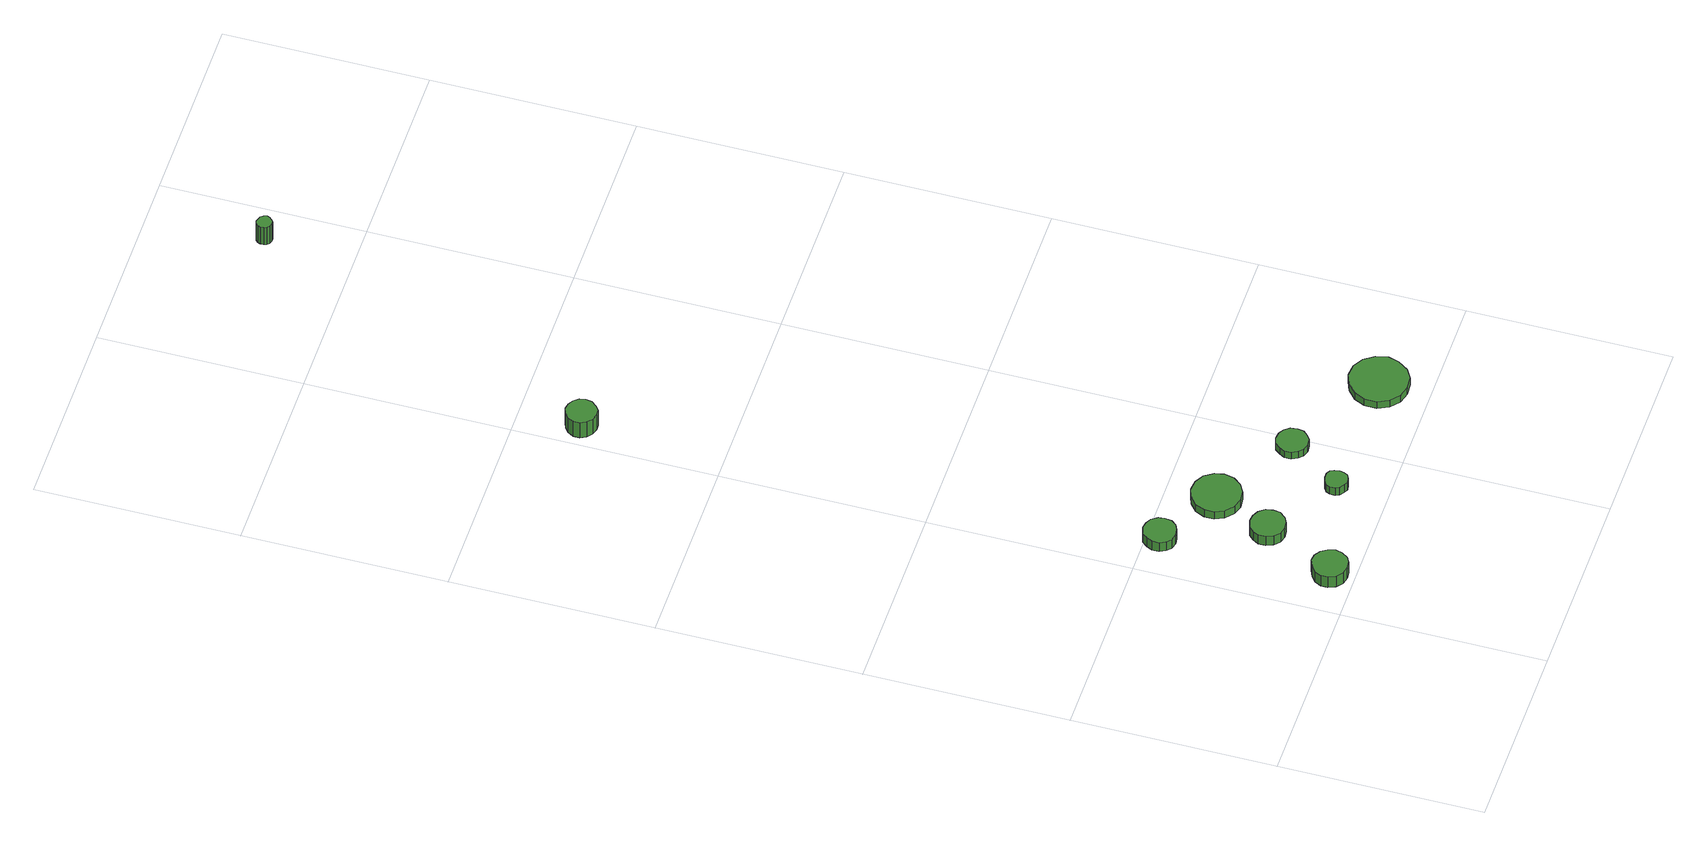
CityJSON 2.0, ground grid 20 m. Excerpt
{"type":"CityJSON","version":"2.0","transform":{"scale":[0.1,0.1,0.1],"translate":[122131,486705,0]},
"CityObjects":{
"tree1":{"type":"SolitaryVegetationObject","attributes":{"function":"something"},"geometry":[{"type":"MultiSurface","lod":"1","boundaries":[[[0,1,2,3,4,5,6,7,8,9,10,11,12,13,14]],[[15,16,17,18,19,20,21,22,23,24,25,26,27,28,29]],[[0,29,28,1]],[[1,28,27,2]],[[2,27,26,3]],[[3,26,25,4]],[[4,25,24,5]],[[5,24,23,6]],[[6,23,22,7]],[[7,22,21,8]],[[8,21,20,9]],[[9,20,19,10]],[[10,19,18,11]],[[11,18,17,12]],[[12,17,16,13]],[[13,16,15,14]],[[14,15,29,0]]]}]},
"tree2":{"type":"SolitaryVegetationObject","attributes":{"function":"something"},"geometry":[{"type":"MultiSurface","lod":"1","boundaries":[[[30,31,32,33,34,35,36,37,38,39,40,41,42,43,44]],[[45,46,47,48,49,50,51,52,53,54,55,56,57,58,59]],[[30,59,58,31]],[[31,58,57,32]],[[32,57,56,33]],[[33,56,55,34]],[[34,55,54,35]],[[35,54,53,36]],[[36,53,52,37]],[[37,52,51,38]],[[38,51,50,39]],[[39,50,49,40]],[[40,49,48,41]],[[41,48,47,42]],[[42,47,46,43]],[[43,46,45,44]],[[44,45,59,30]]]}]},
"tree3":{"type":"SolitaryVegetationObject","attributes":{"function":"something"},"geometry":[{"type":"MultiSurface","lod":"1","boundaries":[[[60,61,62,63,64,65,66,67,68,69,70,71,72,73,74]],[[75,76,77,78,79,80,81,82,83,84,85,86,87,88,89]],[[60,89,88,61]],[[61,88,87,62]],[[62,87,86,63]],[[63,86,85,64]],[[64,85,84,65]],[[65,84,83,66]],[[66,83,82,67]],[[67,82,81,68]],[[68,81,80,69]],[[69,80,79,70]],[[70,79,78,71]],[[71,78,77,72]],[[72,77,76,73]],[[73,76,75,74]],[[74,75,89,60]]]}]},
"tree4":{"type":"SolitaryVegetationObject","attributes":{"function":"something"},"geometry":[{"type":"MultiSurface","lod":"1","boundaries":[[[90,91,92,93,94,95,96,97,98,99,100,101,102,103,104]],[[105,106,107,108,109,110,111,112,113,114,115,116,117,118,119]],[[90,119,118,91]],[[91,118,117,92]],[[92,117,116,93]],[[93,116,115,94]],[[94,115,114,95]],[[95,114,113,96]],[[96,113,112,97]],[[97,112,111,98]],[[98,111,110,99]],[[99,110,109,100]],[[100,109,108,101]],[[101,108,107,102]],[[102,107,106,103]],[[103,106,105,104]],[[104,105,119,90]]]}]},
"tree5":{"type":"SolitaryVegetationObject","attributes":{"function":"something"},"geometry":[{"type":"MultiSurface","lod":"1","boundaries":[[[120,121,122,123,124,125,126,127,128,129,130,131,132,133,134]],[[135,136,137,138,139,140,141,142,143,144,145,146,147,148,149]],[[120,149,148,121]],[[121,148,147,122]],[[122,147,146,123]],[[123,146,145,124]],[[124,145,144,125]],[[125,144,143,126]],[[126,143,142,127]],[[127,142,141,128]],[[128,141,140,129]],[[129,140,139,130]],[[130,139,138,131]],[[131,138,137,132]],[[132,137,136,133]],[[133,136,135,134]],[[134,135,149,120]]]}]},
"tree6":{"type":"SolitaryVegetationObject","attributes":{"function":"something"},"geometry":[{"type":"MultiSurface","lod":"1","boundaries":[[[150,151,152,153,154,155,156,157,158,159,160,161,162,163,164]],[[165,166,167,168,169,170,171,172,173,174,175,176,177,178,179]],[[150,179,178,151]],[[151,178,177,152]],[[152,177,176,153]],[[153,176,175,154]],[[154,175,174,155]],[[155,174,173,156]],[[156,173,172,157]],[[157,172,171,158]],[[158,171,170,159]],[[159,170,169,160]],[[160,169,168,161]],[[161,168,167,162]],[[162,167,166,163]],[[163,166,165,164]],[[164,165,179,150]]]}]},
"tree7":{"type":"SolitaryVegetationObject","attributes":{"function":"something"}},
"tree8":{"type":"SolitaryVegetationObject","attributes":{"function":"something"},"geometry":[{"type":"MultiSurface","lod":"1","boundaries":[[[180,181,182,183,184,185,186,187,188,189,190,191,192,193,194]],[[195,196,197,198,199,200,201,202,203,204,205,206,207,208,209]],[[180,209,208,181]],[[181,208,207,182]],[[182,207,206,183]],[[183,206,205,184]],[[184,205,204,185]],[[185,204,203,186]],[[186,203,202,187]],[[187,202,201,188]],[[188,201,200,189]],[[189,200,199,190]],[[190,199,198,191]],[[191,198,197,192]],[[192,197,196,193]],[[193,196,195,194]],[[194,195,209,180]]]}]},
"tree9":{"type":"SolitaryVegetationObject","attributes":{"function":"something"},"geometry":[{"type":"MultiSurface","lod":"1","boundaries":[[[210,211,212,213,214,215,216,217,218,219,220,221,222,223,224]],[[225,226,227,228,229,230,231,232,233,234,235,236,237,238,239]],[[210,239,238,211]],[[211,238,237,212]],[[212,237,236,213]],[[213,236,235,214]],[[214,235,234,215]],[[215,234,233,216]],[[216,233,232,217]],[[217,232,231,218]],[[218,231,230,219]],[[219,230,229,220]],[[220,229,228,221]],[[221,228,227,222]],[[222,227,226,223]],[[223,226,225,224]],[[224,225,239,210]]]}]},
"tree10":{"type":"SolitaryVegetationObject","attributes":{"function":"something"}},
"tree11":{"type":"SolitaryVegetationObject","attributes":{"function":"something"}},
"tree12":{"type":"SolitaryVegetationObject","attributes":{"function":"something"},"geometry":[{"type":"MultiSurface","lod":"1","boundaries":[[[240,241,242,243,244,245,246,247,248,249,250,251,252,253,254]],[[255,256,257,258,259,260,261,262,263,264,265,266,267,268,269]],[[240,269,268,241]],[[241,268,267,242]],[[242,267,266,243]],[[243,266,265,244]],[[244,265,264,245]],[[245,264,263,246]],[[246,263,262,247]],[[247,262,261,248]],[[248,261,260,249]],[[249,260,259,250]],[[250,259,258,251]],[[251,258,257,252]],[[252,257,256,253]],[[253,256,255,254]],[[254,255,269,240]]]}]},
"tree13":{"type":"SolitaryVegetationObject","attributes":{"function":"something"}},
"tree14":{"type":"SolitaryVegetationObject","attributes":{"function":"something"}}
},
"vertices":[
[65,24,14],[63,31,14],[59,37,14],[53,41,14],[46,42,14],[39,39,14],[33,34,14],[30,28,14],[30,21,14],[33,14,14],[39,9,14],[46,7,14],[53,8,14],[59,11,14],[63,17,14],[63,17,0],[59,11,0],[53,8,0],[46,7,0],[39,9,0],[33,14,0],[30,21,0],[30,28,0],[33,34,0],[39,39,0],[46,42,0],[53,41,0],[59,37,0],[63,31,0],[65,24,0],
[58,187,13],[57,193,13],[53,199,13],[47,202,13],[41,203,13],[34,201,13],[30,196,13],[27,190,13],[27,183,13],[30,177,13],[34,173,13],[41,171,13],[47,172,13],[53,175,13],[57,180,13],[57,180,1],[53,175,1],[47,172,1],[41,171,1],[34,173,1],[30,177,1],[27,183,1],[27,190,1],[30,196,1],[34,201,1],[41,203,1],[47,202,1],[53,199,1],[57,193,1],[58,187,1],
[97,94,13],[96,101,13],[91,107,13],[85,110,13],[78,111,13],[71,109,13],[66,104,13],[63,98,13],[63,91,13],[66,84,13],[71,79,13],[78,77,13],[85,78,13],[91,81,13],[96,87,13],[96,87,1],[91,81,1],[85,78,1],[78,77,1],[71,79,1],[66,84,1],[63,91,1],[63,98,1],[66,104,1],[71,109,1],[78,111,1],[85,110,1],[91,107,1],[96,101,1],[97,94,1],
[129,151,11],[127,160,11],[121,169,11],[112,174,11],[102,175,11],[93,172,11],[85,165,11],[81,156,11],[81,146,11],[85,137,11],[93,130,11],[102,127,11],[112,128,11],[121,133,11],[127,141,11],[127,141,1],[121,133,1],[112,128,1],[102,127,1],[93,130,1],[85,137,1],[81,146,1],[81,156,1],[85,165,1],[93,172,1],[102,175,1],[112,174,1],[121,169,1],[127,160,1],[129,151,1],
[164,50,11],[163,55,11],[161,59,11],[157,61,11],[152,61,11],[148,60,11],[144,57,11],[142,53,11],[142,48,11],[144,44,11],[148,41,11],[152,39,11],[157,40,11],[161,42,11],[163,46,11],[163,46,1],[161,42,1],[157,40,1],[152,39,1],[148,41,1],[144,44,1],[142,48,1],[142,53,1],[144,57,1],[148,60,1],[152,61,1],[157,61,1],[161,59,1],[163,55,1],[164,50,1],
[204,103,10],[203,110,10],[199,115,10],[194,118,10],[187,119,10],[181,117,10],[177,112,10],[174,107,10],[174,100,10],[177,94,10],[181,90,10],[187,88,10],[194,89,10],[199,92,10],[203,97,10],[203,97,1],[199,92,1],[194,89,1],[187,88,1],[181,90,1],[177,94,1],[174,100,1],[174,107,1],[177,112,1],[181,117,1],[187,119,1],[194,118,1],[199,115,1],[203,110,1],[204,103,1],
[37,739,23],[36,745,23],[32,750,23],[27,753,23],[21,754,23],[15,752,23],[10,748,23],[7,742,23],[7,736,23],[10,730,23],[15,726,23],[21,724,23],[27,724,23],[32,728,23],[36,733,23],[36,733,3],[32,728,3],[27,724,3],[21,724,3],[15,726,3],[10,730,3],[7,736,3],[7,742,3],[10,748,3],[15,752,3],[21,754,3],[27,753,3],[32,750,3],[36,745,3],[37,739,3],
[315,49,10],[312,61,10],[305,71,10],[295,77,10],[283,78,10],[272,74,10],[263,66,10],[258,55,10],[258,43,10],[263,32,10],[272,24,10],[283,21,10],[295,22,10],[305,28,10],[312,38,10],[312,38,1],[305,28,1],[295,22,1],[283,21,1],[272,24,1],[263,32,1],[258,43,1],[258,55,1],[263,66,1],[272,74,1],[283,78,1],[295,77,1],[305,71,1],[312,61,1],[315,49,1],
[170,1087,26],[169,1090,26],[167,1093,26],[164,1094,26],[161,1095,26],[158,1094,26],[156,1092,26],[155,1089,26],[155,1086,26],[156,1083,26],[158,1081,26],[161,1080,26],[164,1080,26],[167,1082,26],[169,1084,26],[169,1084,3],[167,1082,3],[164,1080,3],[161,1080,3],[158,1081,3],[156,1083,3],[155,1086,3],[155,1089,3],[156,1092,3],[158,1094,3],[161,1095,3],[164,1094,3],[167,1093,3],[169,1090,3],[170,1087,3]
]}
